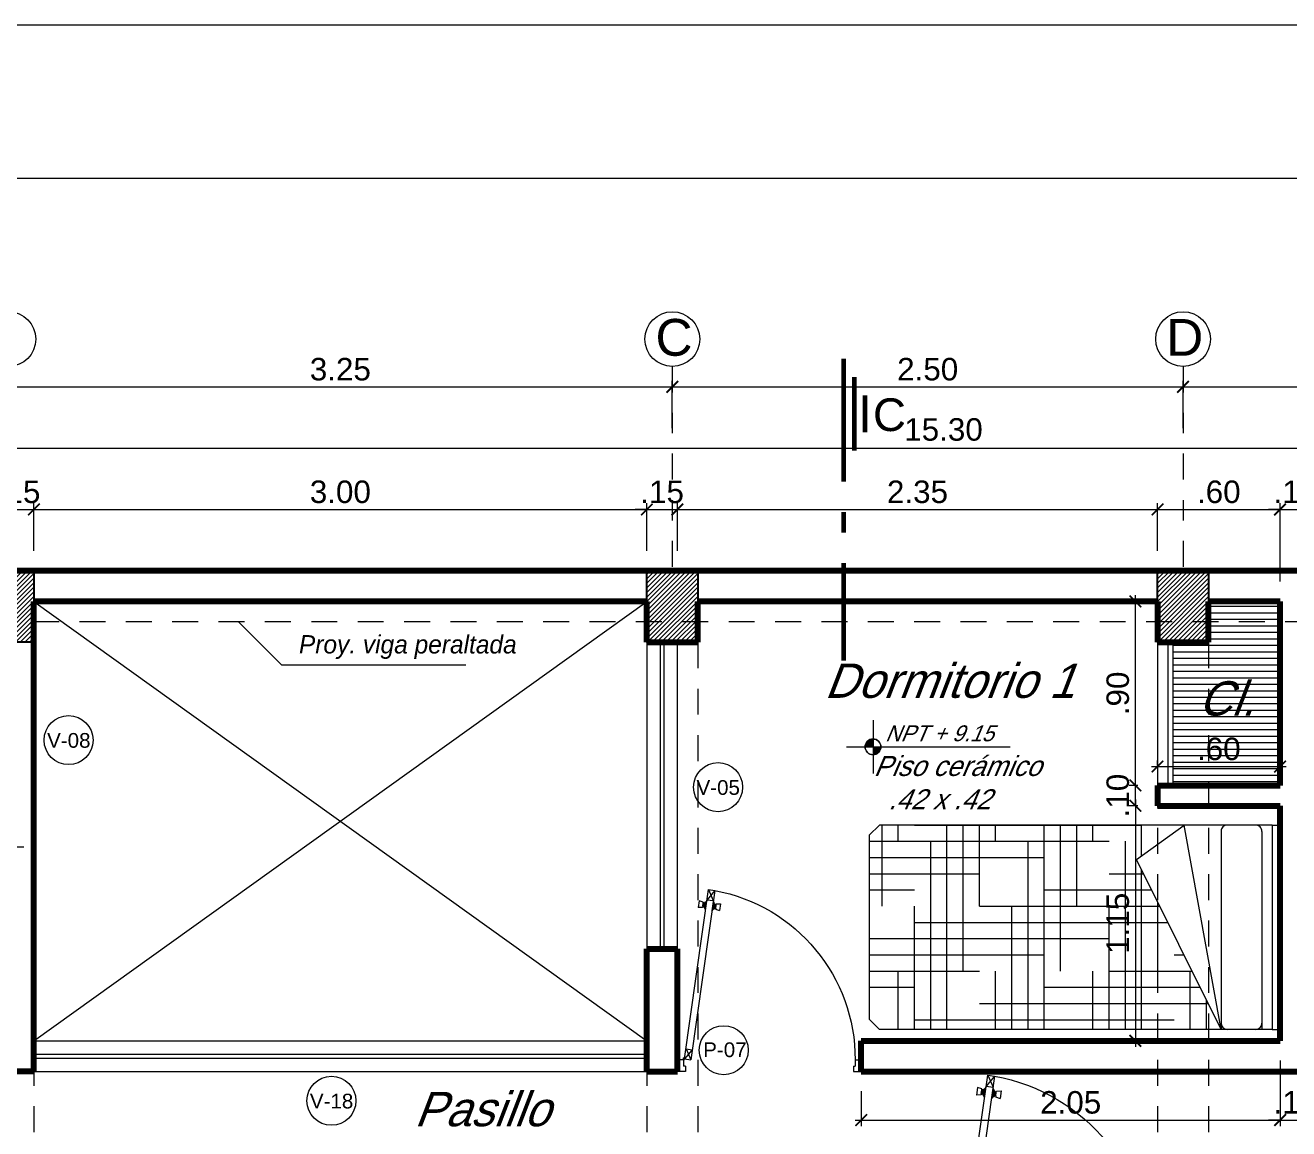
# Model space of a CAD drawing. Header units: millimetres. Extents: x 3779 to 7711, y 1445 to 3132.
# Drawn here: x 3925.79 to 3931.98, y 1485.23 to 1490.63 of the extents above; entities that cross this region are included whole.
import ezdxf

# ---------------------------------------------------------------- set-up
doc = ezdxf.new("R2010")
doc.units = ezdxf.units.MM
doc.header["$PDMODE"] = 3
for name, pattern in [('ACAD_ISO10W100', [18.5, 12, -3, 0.5, -3]), ('DASHDOTX2', [50.8, 25.4, -12.7, 0, -12.7]), ('HIDDEN', [9.525, 6.35, -3.175])]:
    doc.linetypes.add(name, pattern=pattern)
for name, color, linetype, lineweight in [('cotas', 7, 'Continuous', 5), ('EJES', 20, 'DASHDOTX2', 9), ('LINEA-DE-CORTE', 6, 'ACAD_ISO10W100', 60), ('MOBILIARIOS', 151, 'Continuous', 5), ('PERSONA', 7, 'Continuous', 9), ('pluma 0.0', 33, 'Continuous', 0), ('pluma 1', 1, 'Continuous', 9), ('pluma 1.5', 14, 'Continuous', 15), ('pluma 2', 2, 'Continuous', 20), ('pluma 2.5', 30, 'Continuous', 25), ('pluma 8', 98, 'Continuous', 80), ('proyecciones', 32, 'HIDDEN', 9), ('PUERTAS', 33, 'Continuous', 9), ('TEXTO', 7, 'Continuous', 9), ('TEXTURAS', 35, 'Continuous', 5)]:
    doc.layers.add(name, color=color, linetype=linetype, lineweight=lineweight)
doc.styles.add('nombreambiente', font='stylu.ttf', dxfattribs={"oblique": 20})
doc.styles.get("Standard").update_dxf_attribs({"font": 'arial.ttf'})
doc.styles.add('TIMES', font='arial.ttf', dxfattribs={"height": 0.11})
doc.dimstyles.new('julio', dxfattribs={"dimtxt": 0.11, "dimasz": 0.057, "dimexe": 0.03, "dimexo": 0.097, "dimgap": 0.0295, "dimtad": 1, "dimzin": 4, "dimdsep": 46, "dimtxsty": 'TIMES', "dimblk": 'ARCHTICK', "dimcen": 0, "dimdle": 0.03, "dimclrd": 256, "dimclre": 256, "dimclrt": 256, "dimadec": 0, "dimazin": 0, "dimtfac": 1, "dimtix": 1, "dimtmove": 2, "dimatfit": 2, "dimldrblk": 'ARCHTICK', "dimfxl": 1, "dimtolj": 1, "dimtzin": 0, "dimlwd": 5, "dimlwe": 5, "dimarcsym": 0})

# ---------------------------------------------------------------- blocks, each defined once
blk = doc.blocks.new('cama1')
at = {"layer": 'pluma 0.0'}
h = blk.add_hatch(dxfattribs=at)
h.set_pattern_fill('HOUND', color=256, scale=0.05)
h.set_pattern_definition([(0, (-1401.63408, -856.832175), (0.3175, 0.079375), [1.27, -0.635]), (90, (-1401.63408, -856.832175), (-0.079375, -0.3175), [1.27, -0.635])])
h.paths.add_polyline_path([(3891.7754, 1556.0798), (3891.7254, 1556.1298), (3891.7254, 1557.0298), (3891.7754, 1557.0798), (3893.0579, 1557.0798), (3893.104, 1556.9615), (3893.0337, 1556.9106), (3893.4481, 1556.0798)])
at = {"layer": 'MOBILIARIOS'}
for p, q in [((3891.7754, 1557.0798), (3891.7254, 1557.0298)), ((3891.7254, 1557.0298), (3891.7254, 1556.1298)), ((3893.2671, 1557.0798), (3891.7754, 1557.0798)), ((3893.0337, 1556.9106), (3893.2671, 1557.0798)), ((3893.4481, 1556.0798), (3893.2671, 1557.0798)), ((3893.6981, 1557.0798), (3893.2671, 1557.0798)), ((3893.4481, 1557.0498), (3893.4481, 1556.0798)), ((3893.6161, 1557.0798), (3893.4781, 1557.0798)), ((3893.6481, 1557.0478), (3893.6481, 1556.0798)), ((3893.6981, 1557.0798), (3893.6981, 1556.0798)), ((3893.6981, 1557.0798), (3893.7254, 1557.0798)), ((3893.7254, 1557.0798), (3893.7254, 1556.0798)), ((3893.4481, 1556.0798), (3893.0337, 1556.9106)), ((3891.7254, 1556.1298), (3891.7754, 1556.0798)), ((3893.4481, 1556.0798), (3891.7754, 1556.0798)), ((3893.6981, 1556.0798), (3893.4481, 1556.0798)), ((3893.6181, 1556.0798), (3893.4781, 1556.0798)), ((3893.6981, 1556.0798), (3893.7254, 1556.0798))]:
    blk.add_line(p, q, dxfattribs=at)
for centre, radius, start, end in [((3893.4781, 1557.0498), 0.03, 89.99998, 180.00004), ((3893.6161, 1557.0478), 0.032, 359.99992, 89.99995), ((3893.4781, 1556.1098), 0.03, 180, 270), ((3893.6181, 1556.1098), 0.03, 270.11268, 359.62857)]:
    blk.add_arc(centre, radius, start, end, dxfattribs=at)
blk = doc.blocks.new('eqwqewr')
at = {"layer": 'PUERTAS'}
for p, q in [((0.1178, 0.7625, 4483.175), (0.0879, 0.7582, 4483.175)), ((0.0879, 0.7582, 4483.175), (0.2051, -0.0706, 4483.175)), ((0.235, -0.0663, 4483.175), (0.1178, 0.7625, 4483.175)), ((0.0589, 0.6934, 4483.175), (0.0637, 0.6595, 4483.175)), ((0.0799, 0.6922, 4483.175), (0.0589, 0.6934, 4483.175)), ((0.0806, 0.6868, 4483.175), (0.0799, 0.6922, 4483.175)), ((0.084, 0.6873, 4483.175), (0.0806, 0.6868, 4483.175)), ((0.0828, 0.6718, 4483.175), (0.0806, 0.6868, 4483.175)), ((0.0862, 0.6723, 4483.175), (0.0828, 0.6718, 4483.175)), ((0.0828, 0.6718, 4483.175), (0.0835, 0.6664, 4483.175)), ((0.0871, 0.6898, 4483.175), (0.0837, 0.6893, 4483.175)), ((0.084, 0.6873, 4483.175), (0.0837, 0.6893, 4483.175)), ((0.0862, 0.6723, 4483.175), (0.084, 0.6873, 4483.175)), ((0.0862, 0.6723, 4483.175), (0.0864, 0.6703, 4483.175)), ((0.0898, 0.6708, 4483.175), (0.0864, 0.6703, 4483.175)), ((0.0902, 0.693, 4483.175), (0.0868, 0.6925, 4483.175)), ((0.0871, 0.6898, 4483.175), (0.0868, 0.6925, 4483.175)), ((0.0898, 0.6708, 4483.175), (0.0871, 0.6898, 4483.175)), ((0.0898, 0.6708, 4483.175), (0.0902, 0.6681, 4483.175)), ((0.0942, 0.704, 4483.175), (0.0902, 0.693, 4483.175)), ((0.0936, 0.6685, 4483.175), (0.0902, 0.693, 4483.175)), ((0.0936, 0.6685, 4483.175), (0.0902, 0.6681, 4483.175)), ((0.1005, 0.6591, 4483.175), (0.0936, 0.6685, 4483.175)), ((0.0955, 0.7042, 4483.175), (0.0942, 0.704, 4483.175)), ((0.1005, 0.6591, 4483.175), (0.0942, 0.704, 4483.175)), ((0.1248, 0.713, 4483.175), (0.0949, 0.7087, 4483.175)), ((0.0987, 0.6817, 4483.175), (0.0987, 0.6817, 4483.175)), ((0.0987, 0.6817, 4483.175), (0.0987, 0.6817, 4483.175)), ((0.1254, 0.7084, 4483.175), (0.1268, 0.7086, 4483.175)), ((0.1331, 0.6637, 4483.175), (0.1268, 0.7086, 4483.175)), ((0.1268, 0.7086, 4483.175), (0.1336, 0.6992, 4483.175)), ((0.1331, 0.6637, 4483.175), (0.1371, 0.6747, 4483.175)), ((0.1336, 0.6992, 4483.175), (0.137, 0.6996, 4483.175)), ((0.1371, 0.6747, 4483.175), (0.1336, 0.6992, 4483.175)), ((0.1374, 0.6969, 4483.175), (0.137, 0.6996, 4483.175)), ((0.1371, 0.6747, 4483.175), (0.1405, 0.6752, 4483.175)), ((0.1374, 0.6969, 4483.175), (0.1408, 0.6974, 4483.175)), ((0.1401, 0.6779, 4483.175), (0.1374, 0.6969, 4483.175)), ((0.1401, 0.6779, 4483.175), (0.1435, 0.6784, 4483.175)), ((0.1401, 0.6779, 4483.175), (0.1405, 0.6752, 4483.175)), ((0.1411, 0.6954, 4483.175), (0.1408, 0.6974, 4483.175)), ((0.1411, 0.6954, 4483.175), (0.1445, 0.6958, 4483.175)), ((0.1432, 0.6804, 4483.175), (0.1411, 0.6954, 4483.175)), ((0.1432, 0.6804, 4483.175), (0.1466, 0.6809, 4483.175)), ((0.1432, 0.6804, 4483.175), (0.1435, 0.6784, 4483.175)), ((0.1437, 0.7013, 4483.175), (0.1635, 0.7082, 4483.175)), ((0.1445, 0.6958, 4483.175), (0.1437, 0.7013, 4483.175)), ((0.1466, 0.6809, 4483.175), (0.1445, 0.6958, 4483.175)), ((0.1466, 0.6809, 4483.175), (0.1474, 0.6755, 4483.175)), ((0.1474, 0.6755, 4483.175), (0.1684, 0.6743, 4483.175)), ((0.1635, 0.7082, 4483.175), (0.1684, 0.6743, 4483.175)), ((0.0835, 0.6664, 4483.175), (0.0637, 0.6595, 4483.175)), ((0.1019, 0.6593, 4483.175), (0.1005, 0.6591, 4483.175)), ((0.1318, 0.6635, 4483.175), (0.1331, 0.6637, 4483.175)), ((0.228, -0.0168, 4483.175), (0.1981, -0.021, 4483.175)), ((-0.5995, -0.0707, 4483.175), (-0.6297, -0.0707, 4483.175)), ((-0.6297, -0.0707, 4483.175), (-0.6297, -0.1273, 4483.175)), ((-0.5995, -0.0707, 4483.175), (-0.5995, -0.1019, 4483.175)), ((-0.5909, -0.1019, 4483.175), (-0.5995, -0.1019, 4483.175)), ((-0.5909, -0.1019, 4483.175), (-0.5909, -0.1273, 4483.175)), ((0.235, -0.0663, 4483.175), (0.2051, -0.0706, 4483.175)), ((0.2315, -0.1019, 4483.175), (0.2401, -0.1019, 4483.175)), ((0.2315, -0.1019, 4483.175), (0.2315, -0.1273, 4483.175)), ((0.2401, -0.0707, 4483.175), (0.2401, -0.1019, 4483.175)), ((0.2401, -0.0707, 4483.175), (0.2703, -0.0707, 4483.175)), ((0.2401, -0.0707, 4483.175), (0.2401, -0.1019, 4483.175)), ((0.2703, -0.0707, 4483.175), (0.2703, -0.1273, 4483.175)), ((-0.5909, -0.1273, 4483.175), (-0.6297, -0.1273, 4483.175)), ((0.2315, -0.1273, 4483.175), (0.2703, -0.1273, 4483.175))]:
    blk.add_line(p, q, dxfattribs=at)
for radius in [0.00461, 0.000461]:
    blk.add_circle((0.2397, -0.0661, 4483.175), radius, dxfattribs=at)
at = {"layer": 'TEXTURAS', "linetype": 'Continuous', "extrusion": (-4.60854e-07, -6.59516e-08, 1)}
for p, q in [((0.0879, 0.7582, 4483.175), (0.1248, 0.713, 4483.175)), ((0.1178, 0.7625, 4483.175), (0.0949, 0.7087, 4483.175)), ((0.1981, -0.021, 4483.175), (0.235, -0.0663, 4483.175)), ((0.228, -0.0168, 4483.175), (0.2051, -0.0706, 4483.175))]:
    blk.add_line(p, q, dxfattribs=at)
at = {"layer": 'TEXTURAS'}
blk.add_arc((0.2406, -0.0678, 4483.175), 0.8401, 100.4752, 180.1986, dxfattribs=at)
blk = doc.blocks.new('iiuyu')
at = {"layer": 'pluma 1', "ltscale": 0.3}
h = blk.add_hatch(color=256, dxfattribs=at)
h.paths.add_polyline_path([(1118.6362, 393.0279, 0.414214), (1118.5977, 392.9893), (1118.6362, 392.9893)])
h.paths.add_polyline_path([(1118.6747, 392.9893), (1118.6362, 392.9893), (1118.6362, 392.9508, 0.414214)])
for p, q in [((1118.6362, 393.1195), (1118.6362, 392.8592)), ((1118.506, 392.9893), (1119.307, 392.9893))]:
    blk.add_line(p, q, dxfattribs=at)
blk.add_circle((1118.6362, 392.9893), 0.0385, dxfattribs=at)
for start, end in [(0, 180), (180, 0)]:
    blk.add_arc((1118.6362, 392.9893), 0.0385, start, end, dxfattribs=at)
blk = doc.blocks.new('_ArchTick')
at = {"color": 0, "linetype": 'ByBlock', "lineweight": 40, "const_width": 0.15}
blk.add_lwpolyline([(-0.5, -0.5), (0.5, 0.5)], dxfattribs=at)
blk = doc.blocks.new('*D559')
at = {"layer": 'cotas', "lineweight": 5, "transparency": 16777216}
for p, q in [((3922.533, 1488.0562), (3922.533, 1488.5892)), ((3937.833, 1488.0562), (3937.833, 1488.5892)), ((3922.503, 1488.5592), (3937.863, 1488.5592))]:
    blk.add_line(p, q, dxfattribs=at)
at = {"layer": 'Defpoints', "color": 0, "transparency": 16777216}
for p in [(3937.833, 1488.5592), (3922.533, 1487.9592), (3937.833, 1487.9592)]:
    blk.add_point(p, dxfattribs=at)
at = {"layer": 'cotas', "lineweight": 5, "transparency": 16777216, "xscale": 0.057, "yscale": 0.057, "zscale": 0.057, "rotation": 180}
blk.add_blockref('_ArchTick', (3922.533, 1488.5592), dxfattribs=at)
at = {"layer": 'cotas', "lineweight": 5, "transparency": 16777216, "xscale": 0.057, "yscale": 0.057, "zscale": 0.057}
blk.add_blockref('_ArchTick', (3937.833, 1488.5592), dxfattribs=at)
at = {"layer": 'cotas', "transparency": 16777216, "insert": (3930.2854, 1488.65), "char_height": 0.11, "attachment_point": 5, "style": 'TIMES'}
blk.add_mtext('\\A1;15.30', dxfattribs=at)
blk = doc.blocks.new('*D498')
at = {"layer": 'cotas', "lineweight": 5, "transparency": 16777216}
for p, q in [((3925.708, 1488.6562), (3925.708, 1488.8892)), ((3928.958, 1488.6562), (3928.958, 1488.8892)), ((3925.678, 1488.8592), (3928.988, 1488.8592))]:
    blk.add_line(p, q, dxfattribs=at)
at = {"layer": 'Defpoints', "color": 0, "transparency": 16777216}
for p in [(3928.958, 1488.8592), (3925.708, 1488.5592), (3928.958, 1488.5592)]:
    blk.add_point(p, dxfattribs=at)
at = {"layer": 'cotas', "lineweight": 5, "transparency": 16777216, "xscale": 0.057, "yscale": 0.057, "zscale": 0.057, "rotation": 180}
blk.add_blockref('_ArchTick', (3925.708, 1488.8592), dxfattribs=at)
at = {"layer": 'cotas', "lineweight": 5, "transparency": 16777216, "xscale": 0.057, "yscale": 0.057, "zscale": 0.057}
blk.add_blockref('_ArchTick', (3928.958, 1488.8592), dxfattribs=at)
at = {"layer": 'cotas', "transparency": 16777216, "insert": (3927.333, 1488.9449), "char_height": 0.11, "attachment_point": 5, "style": 'TIMES'}
blk.add_mtext('\\A1;3.25', dxfattribs=at)
blk = doc.blocks.new('*D499')
at = {"layer": 'cotas', "lineweight": 5, "transparency": 16777216}
for p, q in [((3928.958, 1488.6562), (3928.958, 1488.8892)), ((3931.458, 1488.6562), (3931.458, 1488.8892)), ((3928.928, 1488.8592), (3931.488, 1488.8592))]:
    blk.add_line(p, q, dxfattribs=at)
at = {"layer": 'Defpoints', "color": 0, "transparency": 16777216}
for p in [(3931.458, 1488.8592), (3928.958, 1488.5592), (3931.458, 1488.5592)]:
    blk.add_point(p, dxfattribs=at)
at = {"layer": 'cotas', "lineweight": 5, "transparency": 16777216, "xscale": 0.057, "yscale": 0.057, "zscale": 0.057, "rotation": 180}
blk.add_blockref('_ArchTick', (3928.958, 1488.8592), dxfattribs=at)
at = {"layer": 'cotas', "lineweight": 5, "transparency": 16777216, "xscale": 0.057, "yscale": 0.057, "zscale": 0.057}
blk.add_blockref('_ArchTick', (3931.458, 1488.8592), dxfattribs=at)
at = {"layer": 'cotas', "transparency": 16777216, "insert": (3930.208, 1488.9449), "char_height": 0.11, "attachment_point": 5, "style": 'TIMES'}
blk.add_mtext('\\A1;2.50', dxfattribs=at)
blk = doc.blocks.new('*D500')
at = {"layer": 'cotas', "lineweight": 5, "transparency": 16777216}
for p, q in [((3931.458, 1488.6562), (3931.458, 1488.8892)), ((3933.458, 1488.6562), (3933.458, 1488.8892)), ((3931.428, 1488.8592), (3933.488, 1488.8592))]:
    blk.add_line(p, q, dxfattribs=at)
at = {"layer": 'Defpoints', "color": 0, "transparency": 16777216}
for p in [(3933.458, 1488.8592), (3931.458, 1488.5592), (3933.458, 1488.5592)]:
    blk.add_point(p, dxfattribs=at)
at = {"layer": 'cotas', "lineweight": 5, "transparency": 16777216, "xscale": 0.057, "yscale": 0.057, "zscale": 0.057, "rotation": 180}
blk.add_blockref('_ArchTick', (3931.458, 1488.8592), dxfattribs=at)
at = {"layer": 'cotas', "lineweight": 5, "transparency": 16777216, "xscale": 0.057, "yscale": 0.057, "zscale": 0.057}
blk.add_blockref('_ArchTick', (3933.458, 1488.8592), dxfattribs=at)
at = {"layer": 'cotas', "transparency": 16777216, "insert": (3932.3382, 1488.95), "char_height": 0.11, "attachment_point": 5, "style": 'TIMES'}
blk.add_mtext('\\A1;2.00', dxfattribs=at)
blk = doc.blocks.new('*D506')
at = {"layer": 'cotas', "lineweight": 5, "transparency": 16777216}
for p, q in [((3928.833, 1488.2592), (3928.776, 1488.2592)), ((3928.833, 1488.0562), (3928.833, 1488.2892)), ((3928.833, 1488.2592), (3928.983, 1488.2592)), ((3928.983, 1488.0562), (3928.983, 1488.2892)), ((3928.983, 1488.2592), (3929.04, 1488.2592))]:
    blk.add_line(p, q, dxfattribs=at)
at = {"layer": 'Defpoints', "color": 0, "transparency": 16777216}
for p in [(3928.983, 1488.2592), (3928.833, 1487.9592), (3928.983, 1487.9592)]:
    blk.add_point(p, dxfattribs=at)
at = {"layer": 'cotas', "lineweight": 5, "transparency": 16777216, "xscale": 0.057, "yscale": 0.057, "zscale": 0.057}
blk.add_blockref('_ArchTick', (3928.833, 1488.2592), dxfattribs=at)
at = {"layer": 'cotas', "lineweight": 5, "transparency": 16777216, "xscale": 0.057, "yscale": 0.057, "zscale": 0.057, "rotation": 180}
blk.add_blockref('_ArchTick', (3928.983, 1488.2592), dxfattribs=at)
at = {"layer": 'cotas', "transparency": 16777216, "insert": (3928.908, 1488.3449), "char_height": 0.11, "attachment_point": 5, "style": 'TIMES'}
blk.add_mtext('\\A1;.15', dxfattribs=at)
blk = doc.blocks.new('*D507')
at = {"layer": 'cotas', "lineweight": 5, "transparency": 16777216}
for p, q in [((3928.953, 1488.2592), (3931.363, 1488.2592)), ((3928.983, 1488.0562), (3928.983, 1488.2892)), ((3931.333, 1488.0562), (3931.333, 1488.2892))]:
    blk.add_line(p, q, dxfattribs=at)
at = {"layer": 'Defpoints', "color": 0, "transparency": 16777216}
for p in [(3931.333, 1488.2592), (3928.983, 1487.9592), (3931.333, 1487.9592)]:
    blk.add_point(p, dxfattribs=at)
at = {"layer": 'cotas', "lineweight": 5, "transparency": 16777216, "xscale": 0.057, "yscale": 0.057, "zscale": 0.057, "rotation": 180}
blk.add_blockref('_ArchTick', (3928.983, 1488.2592), dxfattribs=at)
at = {"layer": 'cotas', "lineweight": 5, "transparency": 16777216, "xscale": 0.057, "yscale": 0.057, "zscale": 0.057}
blk.add_blockref('_ArchTick', (3931.333, 1488.2592), dxfattribs=at)
at = {"layer": 'cotas', "transparency": 16777216, "insert": (3930.158, 1488.3449), "char_height": 0.11, "attachment_point": 5, "style": 'TIMES'}
blk.add_mtext('\\A1;2.35', dxfattribs=at)
blk = doc.blocks.new('*D534')
at = {"layer": 'cotas', "lineweight": 5, "transparency": 16777216}
for p, q in [((3925.803, 1488.2592), (3928.863, 1488.2592)), ((3925.833, 1488.0562), (3925.833, 1488.2892)), ((3928.833, 1488.0562), (3928.833, 1488.2892))]:
    blk.add_line(p, q, dxfattribs=at)
at = {"layer": 'Defpoints', "color": 0, "transparency": 16777216}
for p in [(3928.833, 1488.2592), (3925.833, 1487.9592), (3928.833, 1487.9592)]:
    blk.add_point(p, dxfattribs=at)
at = {"layer": 'cotas', "lineweight": 5, "transparency": 16777216, "xscale": 0.057, "yscale": 0.057, "zscale": 0.057, "rotation": 180}
blk.add_blockref('_ArchTick', (3925.833, 1488.2592), dxfattribs=at)
at = {"layer": 'cotas', "lineweight": 5, "transparency": 16777216, "xscale": 0.057, "yscale": 0.057, "zscale": 0.057}
blk.add_blockref('_ArchTick', (3928.833, 1488.2592), dxfattribs=at)
at = {"layer": 'cotas', "transparency": 16777216, "insert": (3927.333, 1488.3449), "char_height": 0.11, "attachment_point": 5, "style": 'TIMES'}
blk.add_mtext('\\A1;3.00', dxfattribs=at)
blk = doc.blocks.new('*D551')
at = {"layer": 'cotas', "lineweight": 5, "transparency": 16777216}
for p, q in [((3931.303, 1488.2592), (3931.963, 1488.2592)), ((3931.333, 1488.0562), (3931.333, 1488.2892)), ((3931.933, 1487.9062), (3931.933, 1488.2892))]:
    blk.add_line(p, q, dxfattribs=at)
at = {"layer": 'Defpoints', "color": 0, "transparency": 16777216}
for p in [(3931.933, 1488.2592), (3931.333, 1487.9592), (3931.933, 1487.8092)]:
    blk.add_point(p, dxfattribs=at)
at = {"layer": 'cotas', "lineweight": 5, "transparency": 16777216, "xscale": 0.057, "yscale": 0.057, "zscale": 0.057, "rotation": 180}
blk.add_blockref('_ArchTick', (3931.333, 1488.2592), dxfattribs=at)
at = {"layer": 'cotas', "lineweight": 5, "transparency": 16777216, "xscale": 0.057, "yscale": 0.057, "zscale": 0.057}
blk.add_blockref('_ArchTick', (3931.933, 1488.2592), dxfattribs=at)
at = {"layer": 'cotas', "transparency": 16777216, "insert": (3931.633, 1488.3449), "char_height": 0.11, "attachment_point": 5, "style": 'TIMES'}
blk.add_mtext('\\A1;.60', dxfattribs=at)
blk = doc.blocks.new('*D552')
at = {"layer": 'cotas', "lineweight": 5, "transparency": 16777216}
for p, q in [((3931.933, 1488.2592), (3931.876, 1488.2592)), ((3931.933, 1487.9062), (3931.933, 1488.2892)), ((3931.933, 1488.2592), (3932.083, 1488.2592)), ((3932.083, 1487.9062), (3932.083, 1488.2892)), ((3932.083, 1488.2592), (3932.14, 1488.2592))]:
    blk.add_line(p, q, dxfattribs=at)
at = {"layer": 'Defpoints', "color": 0, "transparency": 16777216}
for p in [(3932.083, 1488.2592), (3931.933, 1487.8092), (3932.083, 1487.8092)]:
    blk.add_point(p, dxfattribs=at)
at = {"layer": 'cotas', "lineweight": 5, "transparency": 16777216, "xscale": 0.057, "yscale": 0.057, "zscale": 0.057}
blk.add_blockref('_ArchTick', (3931.933, 1488.2592), dxfattribs=at)
at = {"layer": 'cotas', "lineweight": 5, "transparency": 16777216, "xscale": 0.057, "yscale": 0.057, "zscale": 0.057, "rotation": 180}
blk.add_blockref('_ArchTick', (3932.083, 1488.2592), dxfattribs=at)
at = {"layer": 'cotas', "transparency": 16777216, "insert": (3932.008, 1488.3449), "char_height": 0.11, "attachment_point": 5, "style": 'TIMES'}
blk.add_mtext('\\A1;.15', dxfattribs=at)
blk = doc.blocks.new('*D554')
at = {"layer": 'cotas', "lineweight": 5, "transparency": 16777216}
for p, q in [((3925.683, 1488.2592), (3925.626, 1488.2592)), ((3925.683, 1488.0562), (3925.683, 1488.2892)), ((3925.683, 1488.2592), (3925.833, 1488.2592)), ((3925.833, 1488.0562), (3925.833, 1488.2892)), ((3925.833, 1488.2592), (3925.89, 1488.2592))]:
    blk.add_line(p, q, dxfattribs=at)
at = {"layer": 'Defpoints', "color": 0, "transparency": 16777216}
for p in [(3925.833, 1488.2592), (3925.683, 1487.9592), (3925.833, 1487.9592)]:
    blk.add_point(p, dxfattribs=at)
at = {"layer": 'cotas', "lineweight": 5, "transparency": 16777216, "xscale": 0.057, "yscale": 0.057, "zscale": 0.057}
blk.add_blockref('_ArchTick', (3925.683, 1488.2592), dxfattribs=at)
at = {"layer": 'cotas', "lineweight": 5, "transparency": 16777216, "xscale": 0.057, "yscale": 0.057, "zscale": 0.057, "rotation": 180}
blk.add_blockref('_ArchTick', (3925.833, 1488.2592), dxfattribs=at)
at = {"layer": 'cotas', "transparency": 16777216, "insert": (3925.758, 1488.3449), "char_height": 0.11, "attachment_point": 5, "style": 'TIMES'}
blk.add_mtext('\\A1;.15', dxfattribs=at)
blk = doc.blocks.new('*D478')
at = {"layer": 'cotas', "lineweight": 5, "transparency": 16777216}
for p, q in [((3931.933, 1485.5622), (3931.933, 1485.2417)), ((3929.883, 1485.4122), (3929.883, 1485.2417)), ((3929.853, 1485.2717), (3931.963, 1485.2717))]:
    blk.add_line(p, q, dxfattribs=at)
at = {"layer": 'Defpoints', "color": 0, "transparency": 16777216}
for p in [(3931.933, 1485.6592), (3929.883, 1485.5092), (3931.933, 1485.2717)]:
    blk.add_point(p, dxfattribs=at)
at = {"layer": 'cotas', "lineweight": 5, "transparency": 16777216, "xscale": 0.057, "yscale": 0.057, "zscale": 0.057, "rotation": 180}
blk.add_blockref('_ArchTick', (3929.883, 1485.2717), dxfattribs=at)
at = {"layer": 'cotas', "lineweight": 5, "transparency": 16777216, "xscale": 0.057, "yscale": 0.057, "zscale": 0.057}
blk.add_blockref('_ArchTick', (3931.933, 1485.2717), dxfattribs=at)
at = {"layer": 'cotas', "transparency": 16777216, "insert": (3930.908, 1485.3574), "char_height": 0.11, "attachment_point": 5, "style": 'TIMES'}
blk.add_mtext('\\A1;2.05', dxfattribs=at)
blk = doc.blocks.new('*D479')
at = {"layer": 'cotas', "lineweight": 5, "transparency": 16777216}
for p, q in [((3931.933, 1485.5622), (3931.933, 1485.2417)), ((3932.083, 1485.5622), (3932.083, 1485.2417)), ((3931.933, 1485.2717), (3931.876, 1485.2717)), ((3931.933, 1485.2717), (3932.083, 1485.2717)), ((3932.083, 1485.2717), (3932.14, 1485.2717))]:
    blk.add_line(p, q, dxfattribs=at)
at = {"layer": 'Defpoints', "color": 0, "transparency": 16777216}
for p in [(3931.933, 1485.6592), (3932.083, 1485.6592), (3932.083, 1485.2717)]:
    blk.add_point(p, dxfattribs=at)
at = {"layer": 'cotas', "lineweight": 5, "transparency": 16777216, "xscale": 0.057, "yscale": 0.057, "zscale": 0.057}
blk.add_blockref('_ArchTick', (3931.933, 1485.2717), dxfattribs=at)
at = {"layer": 'cotas', "lineweight": 5, "transparency": 16777216, "xscale": 0.057, "yscale": 0.057, "zscale": 0.057, "rotation": 180}
blk.add_blockref('_ArchTick', (3932.083, 1485.2717), dxfattribs=at)
at = {"layer": 'cotas', "transparency": 16777216, "insert": (3932.008, 1485.3574), "char_height": 0.11, "attachment_point": 5, "style": 'TIMES'}
blk.add_mtext('\\A1;.15', dxfattribs=at)
blk = doc.blocks.new('*D488')
at = {"layer": 'cotas', "lineweight": 5, "transparency": 16777216}
for p, q in [((3931.333, 1487.0062), (3931.333, 1487.0314)), ((3931.933, 1487.0062), (3931.933, 1487.0314)), ((3931.303, 1487.0014), (3931.963, 1487.0014))]:
    blk.add_line(p, q, dxfattribs=at)
at = {"layer": 'Defpoints', "color": 0, "transparency": 16777216}
for p in [(3931.933, 1487.0014), (3931.333, 1486.9092), (3931.933, 1486.9092)]:
    blk.add_point(p, dxfattribs=at)
at = {"layer": 'cotas', "lineweight": 5, "transparency": 16777216, "xscale": 0.057, "yscale": 0.057, "zscale": 0.057, "rotation": 180}
blk.add_blockref('_ArchTick', (3931.333, 1487.0014), dxfattribs=at)
at = {"layer": 'cotas', "lineweight": 5, "transparency": 16777216, "xscale": 0.057, "yscale": 0.057, "zscale": 0.057}
blk.add_blockref('_ArchTick', (3931.933, 1487.0014), dxfattribs=at)
at = {"layer": 'cotas', "transparency": 16777216, "insert": (3931.633, 1487.087), "char_height": 0.11, "attachment_point": 5, "style": 'TIMES'}
blk.add_mtext('\\A1;.60', dxfattribs=at)
blk = doc.blocks.new('*D489')
at = {"layer": 'cotas', "lineweight": 5, "transparency": 16777216}
for p, q in [((3931.2246, 1486.9092), (3931.2246, 1486.9662)), ((3931.236, 1486.9092), (3931.1946, 1486.9092)), ((3931.2246, 1486.8092), (3931.2246, 1486.9092)), ((3931.236, 1486.8092), (3931.1946, 1486.8092)), ((3931.2246, 1486.8092), (3931.2246, 1486.7522))]:
    blk.add_line(p, q, dxfattribs=at)
at = {"layer": 'Defpoints', "color": 0, "transparency": 16777216}
for p in [(3931.2246, 1486.9092), (3931.333, 1486.9092), (3931.333, 1486.8092)]:
    blk.add_point(p, dxfattribs=at)
at = {"layer": 'cotas', "lineweight": 5, "transparency": 16777216, "xscale": 0.057, "yscale": 0.057, "zscale": 0.057}
for p, rotation in [((3931.2246, 1486.9092), 270), ((3931.2246, 1486.8092), 90)]:
    blk.add_blockref('_ArchTick', p, dxfattribs=dict(at, rotation=rotation))
at = {"layer": 'cotas', "transparency": 16777216, "insert": (3931.1389, 1486.8592), "char_height": 0.11, "attachment_point": 5, "rotation": 90, "style": 'TIMES'}
blk.add_mtext('\\A1;.10', dxfattribs=at)
blk = doc.blocks.new('*D490')
at = {"layer": 'cotas', "lineweight": 5, "transparency": 16777216}
for p, q in [((3931.2246, 1486.8792), (3931.2246, 1487.8392)), ((3931.236, 1487.8092), (3931.1946, 1487.8092)), ((3931.236, 1486.9092), (3931.1946, 1486.9092))]:
    blk.add_line(p, q, dxfattribs=at)
at = {"layer": 'Defpoints', "color": 0, "transparency": 16777216}
for p in [(3931.2246, 1487.8092), (3931.333, 1487.8092), (3931.333, 1486.9092)]:
    blk.add_point(p, dxfattribs=at)
at = {"layer": 'cotas', "lineweight": 5, "transparency": 16777216, "xscale": 0.057, "yscale": 0.057, "zscale": 0.057}
for p, rotation in [((3931.2246, 1487.8092), 90), ((3931.2246, 1486.9092), 270)]:
    blk.add_blockref('_ArchTick', p, dxfattribs=dict(at, rotation=rotation))
at = {"layer": 'cotas', "transparency": 16777216, "insert": (3931.1389, 1487.3592), "char_height": 0.11, "attachment_point": 5, "rotation": 90, "style": 'TIMES'}
blk.add_mtext('\\A1;.90', dxfattribs=at)
blk = doc.blocks.new('*D491')
at = {"layer": 'cotas', "lineweight": 5, "transparency": 16777216}
for p, q in [((3931.2246, 1486.8392), (3931.2246, 1485.6292)), ((3931.236, 1486.8092), (3931.1946, 1486.8092)), ((3931.3699, 1485.6592), (3931.1946, 1485.6592))]:
    blk.add_line(p, q, dxfattribs=at)
at = {"layer": 'Defpoints', "color": 0, "transparency": 16777216}
for p in [(3931.333, 1486.8092), (3931.2246, 1485.6592), (3931.4669, 1485.6592)]:
    blk.add_point(p, dxfattribs=at)
at = {"layer": 'cotas', "lineweight": 5, "transparency": 16777216, "xscale": 0.057, "yscale": 0.057, "zscale": 0.057}
for p, rotation in [((3931.2246, 1486.8092), 90), ((3931.2246, 1485.6592), 270)]:
    blk.add_blockref('_ArchTick', p, dxfattribs=dict(at, rotation=rotation))
at = {"layer": 'cotas', "transparency": 16777216, "insert": (3931.1389, 1486.2342), "char_height": 0.11, "attachment_point": 5, "rotation": 90, "style": 'TIMES'}
blk.add_mtext('\\A1;1.15', dxfattribs=at)

msp = doc.modelspace()

# ---------------------------------------------------------------- hatches: boundary and pattern name
at = {"layer": 'TEXTURAS'}
h = msp.add_hatch(dxfattribs=at)
h.set_pattern_fill('LINE', color=256, scale=0.005, angle=45)
h.set_pattern_definition([(45, (71.719496, -57.590765), (-0.01122532015, 0.01122532015), [])])
h.paths.add_polyline_path([(3925.833, 1487.8092), (3925.833, 1487.9592), (3925.583, 1487.9592), (3925.583, 1487.6092), (3925.833, 1487.6092)])
h = msp.add_hatch(dxfattribs=at)
h.set_pattern_fill('LINE', color=256, scale=0.005, angle=45)
h.set_pattern_definition([(45, (74.969496, -57.590765), (-0.01122532015, 0.01122532015), [])])
h.paths.add_polyline_path([(3929.083, 1487.8092), (3929.083, 1487.9592), (3928.833, 1487.9592), (3928.833, 1487.6092), (3929.083, 1487.6092)])
h = msp.add_hatch(dxfattribs=at)
h.set_pattern_fill('LINE', color=256, scale=0.005, angle=45)
h.set_pattern_definition([(45, (77.469496, -57.590765), (-0.01122532015, 0.01122532015), [])])
h.paths.add_polyline_path([(3931.583, 1487.8092), (3931.583, 1487.9592), (3931.333, 1487.9592), (3931.333, 1487.6092), (3931.583, 1487.6092)])
h = msp.add_hatch(dxfattribs=at)
h.set_pattern_fill('LINE', color=256, scale=0.01)
h.set_pattern_definition([(0, (68.669496, -70.31427), (0, 0.03175), [])])
h.paths.add_polyline_path([(3931.408, 1486.9092), (3931.933, 1486.9092), (3931.933, 1487.8092), (3931.583, 1487.8092), (3931.583, 1487.6092), (3931.408, 1487.6092)])

# ---------------------------------------------------------------- linework, layer by layer
at = {"layer": 'cotas'}
for points in [[(3898.5938, 1460.9283), (3940.5938, 1460.9283), (3940.5938, 1490.6283), (3898.5938, 1490.6283)], [(3899.3438, 1461.6783), (3939.8438, 1461.6783), (3939.8438, 1489.8783), (3899.3438, 1489.8783)]]:
    msp.add_lwpolyline(points, close=True, dxfattribs=at)
at = {"layer": 'EJES', "ltscale": 0.005}
for p, q in [((3928.958, 1488.9592), (3928.958, 1487.9592)), ((3931.458, 1488.9592), (3931.458, 1487.9592))]:
    msp.add_line(p, q, dxfattribs=at)
at = {"layer": 'LINEA-DE-CORTE', "ltscale": 0.05}
for p, q in [((3929.7964, 1488.9957), (3929.7964, 1487.5196)), ((3929.8482, 1488.906), (3929.8482, 1488.5471)), ((3929.9, 1488.8162), (3929.9, 1488.6368))]:
    msp.add_line(p, q, dxfattribs=at)
at = {"layer": 'pluma 0.0'}
for p, q in [((3925.833, 1487.8092), (3928.833, 1485.6592)), ((3925.833, 1485.6592), (3928.833, 1487.8092))]:
    msp.add_line(p, q, dxfattribs=at)
at = {"layer": 'pluma 1'}
for p, q in [((3928.898, 1487.6092), (3928.898, 1486.1092)), ((3928.918, 1486.1092), (3928.918, 1487.6092)), ((3931.383, 1487.6092), (3931.383, 1486.9092)), ((3931.408, 1487.6092), (3931.408, 1486.9092)), ((3925.833, 1485.5942), (3928.833, 1485.5942)), ((3925.833, 1485.5742), (3928.833, 1485.5742))]:
    msp.add_line(p, q, dxfattribs=at)
for centre, radius in [((3925.708, 1489.0931), 0.1339), ((3928.958, 1489.0931), 0.1339), ((3931.458, 1489.0931), 0.1339), ((3926.0029, 1487.1308), 0.12), ((3929.1818, 1486.9003), 0.12), ((3929.2094, 1485.6133), 0.12), ((3927.2892, 1485.3659), 0.12)]:
    msp.add_circle(centre, radius, dxfattribs=at)
at = {"layer": 'pluma 1.5'}
msp.add_line((3931.333, 1487.6092), (3931.333, 1486.9092), dxfattribs=at)
at = {"layer": 'pluma 2'}
for p, q in [((3928.833, 1487.6092), (3928.833, 1486.1092)), ((3928.983, 1486.1092), (3928.983, 1487.6092)), ((3925.833, 1485.6592), (3928.833, 1485.6592)), ((3925.833, 1485.5092), (3928.833, 1485.5092))]:
    msp.add_line(p, q, dxfattribs=at)
at = {"layer": 'pluma 2.5'}
for points in [[(3925.833, 1487.6092), (3925.583, 1487.6092), (3925.583, 1487.9592), (3925.833, 1487.9592)], [(3929.083, 1487.6092), (3928.833, 1487.6092), (3928.833, 1487.9592), (3929.083, 1487.9592)], [(3931.583, 1487.6092), (3931.333, 1487.6092), (3931.333, 1487.9592), (3931.583, 1487.9592)]]:
    msp.add_lwpolyline(points, close=True, dxfattribs=at)
at = {"layer": 'pluma 8'}
for p, q in [((3937.833, 1487.9592), (3922.533, 1487.9592)), ((3936.933, 1487.9592), (3922.533, 1487.9592)), ((3928.833, 1487.8092), (3925.833, 1487.8092)), ((3925.833, 1487.6092), (3925.833, 1487.8092)), ((3928.833, 1487.6092), (3928.833, 1487.8092)), ((3931.333, 1487.8092), (3929.083, 1487.8092)), ((3929.083, 1487.6092), (3929.083, 1487.8092)), ((3931.333, 1487.8092), (3931.333, 1487.6092)), ((3931.933, 1487.8092), (3931.583, 1487.8092)), ((3931.583, 1487.6092), (3931.583, 1487.8092)), ((3931.933, 1486.9092), (3931.933, 1487.8092)), ((3925.833, 1485.5092), (3925.833, 1487.6092)), ((3928.833, 1487.6092), (3929.083, 1487.6092)), ((3931.333, 1487.6092), (3931.583, 1487.6092)), ((3931.333, 1486.9092), (3931.933, 1486.9092)), ((3931.333, 1486.9092), (3931.333, 1486.8092)), ((3931.333, 1486.8092), (3931.933, 1486.8092)), ((3931.933, 1485.6592), (3931.933, 1486.8092)), ((3928.833, 1485.5092), (3928.833, 1486.1092)), ((3928.833, 1486.1092), (3928.983, 1486.1092)), ((3928.983, 1485.5092), (3928.983, 1486.1092)), ((3929.883, 1485.5092), (3929.883, 1485.6592)), ((3929.883, 1485.6592), (3931.933, 1485.6592)), ((3925.833, 1485.5092), (3925.683, 1485.5092)), ((3928.833, 1485.5092), (3928.983, 1485.5092)), ((3929.883, 1485.5092), (3932.733, 1485.5092))]:
    msp.add_line(p, q, dxfattribs=at)
at = {"layer": 'proyecciones', "linetype": 'HIDDEN', "ltscale": 0.02}
for p, q in [((3937.533, 1487.7092), (3922.783, 1487.7092)), ((3925.833, 1487.6092), (3925.833, 1481.9092)), ((3928.833, 1487.6092), (3928.833, 1481.9092)), ((3929.083, 1487.6092), (3929.083, 1481.9092)), ((3931.333, 1487.6092), (3931.333, 1481.9092)), ((3931.583, 1487.6092), (3931.583, 1481.8592))]:
    msp.add_line(p, q, dxfattribs=at)
at = {"layer": 'proyecciones', "linetype": 'HIDDEN', "ltscale": 0.01}
msp.add_line((3925.683, 1486.6092), (3925.833, 1486.6092), dxfattribs=at)
at = {"layer": 'TEXTURAS'}
msp.add_lwpolyline([(3927.9473, 1487.4971), (3927.0473, 1487.4971), (3926.8351, 1487.7092)], dxfattribs=at)

# ---------------------------------------------------------------- block references
at = {"layer": 'pluma 1', "linetype": 'Continuous'}
msp.add_blockref('iiuyu', (2811.3041, 1094.1081), dxfattribs=at)
at = {"layer": 'PUERTAS', "xscale": -1}
msp.add_blockref('eqwqewr', (3929.2533, 1485.6366, -4483.175), dxfattribs=at)
at = {"layer": 'PUERTAS', "xscale": -1.111111111111504, "yscale": 1.111111111111504, "zscale": 1.111111111111504}
msp.add_blockref('eqwqewr', (3930.6333, 1484.6443, -4981.3056), dxfattribs=at)
at = {"layer": 'TEXTURAS'}
msp.add_blockref('cama1', (38.1963, -70.3647), dxfattribs=at)

# ---------------------------------------------------------------- texts
at = {"insert": (3929.9402, 1488.8028), "char_height": 0.16, "width": 1.3216, "attachment_point": 1}
msp.add_mtext('C', dxfattribs=at)
at = {"layer": 'PERSONA', "linetype": 'Continuous', "char_height": 0.072, "width": 1.154549, "attachment_point": 1}
for s, insert in [('V-08', (3925.8976, 1487.1652)), ('V-05', (3929.0765, 1486.9347)), ('P-07', (3929.1091, 1485.6516)), ('V-18', (3927.1839, 1485.4003))]:
    msp.add_mtext(s, dxfattribs=dict(at, insert=insert))
at = {"layer": 'TEXTO', "color": 5, "char_height": 0.18, "width": 2.597734, "attachment_point": 1}
for s, insert in [('{\\fArial|b0|i0|c0|p34;\\C7;C}', (3928.8755, 1489.1913)), ('{\\C7;D}', (3931.3755, 1489.1913))]:
    msp.add_mtext(s, dxfattribs=dict(at, insert=insert))
at = {"layer": 'TEXTO', "insert": (3927.1305, 1487.6441), "char_height": 0.0896, "width": 2.293656, "attachment_point": 1}
msp.add_mtext('{\\fStylus BT|b0|i1|c0|p34;\\C7;Proy. viga peraltada}', dxfattribs=at)
at = {"layer": 'TEXTO', "attachment_point": 1, "style": 'nombreambiente'}
for s, insert, char_height, width in [('{\\Q21;Dormitorio 1}', (3929.7017, 1487.5053), 0.168, 1.67738), ('{\\Q21;Cl.}', (3931.5309, 1487.4186), 0.168, 1.67738), ('{\\Q23;NPT + 9.15}', (3929.9986, 1487.2028), 0.078, 0.949042), ('{\\Q23; Piso cerámico    \\P   .42 x .42\\P   }', (3929.9062, 1487.0526), 0.0975, 1.795972), ('{\\Q21;Pasillo}', (3927.694, 1485.4091), 0.168, 1.67738)]:
    msp.add_mtext(s, dxfattribs=dict(at, insert=insert, char_height=char_height, width=width))

# ---------------------------------------------------------------- dimensions: what is measured, and where the dimension line sits
at = {"layer": 'cotas'}
for base, p1, p2, picture, middle in [((3928.958, 1488.8592), (3925.708, 1488.5592), (3928.958, 1488.5592), '*D498', (3927.333, 1488.9449)), ((3931.458, 1488.8592), (3928.958, 1488.5592), (3931.458, 1488.5592), '*D499', (3930.208, 1488.9449)), ((3925.833, 1488.2592), (3925.683, 1487.9592), (3925.833, 1487.9592), '*D554', (3925.758, 1488.3449)), ((3928.833, 1488.2592), (3925.833, 1487.9592), (3928.833, 1487.9592), '*D534', (3927.333, 1488.3449)), ((3928.983, 1488.2592), (3928.833, 1487.9592), (3928.983, 1487.9592), '*D506', (3928.908, 1488.3449)), ((3931.333, 1488.2592), (3928.983, 1487.9592), (3931.333, 1487.9592), '*D507', (3930.158, 1488.3449)), ((3931.933, 1488.2592), (3931.333, 1487.9592), (3931.933, 1487.8092), '*D551', (3931.633, 1488.3449)), ((3932.083, 1488.2592), (3931.933, 1487.8092), (3932.083, 1487.8092), '*D552', (3932.008, 1488.3449)), ((3931.933, 1487.0014), (3931.333, 1486.9092), (3931.933, 1486.9092), '*D488', (3931.633, 1487.087)), ((3931.933, 1485.2717), (3929.883, 1485.5092), (3931.933, 1485.6592), '*D478', (3930.908, 1485.3574)), ((3932.083, 1485.2717), (3931.933, 1485.6592), (3932.083, 1485.6592), '*D479', (3932.008, 1485.3574))]:
    dim = msp.add_linear_dim(base=base, p1=p1, p2=p2, dimstyle='julio', dxfattribs=at)
    dim.commit()
    dim.dimension.update_dxf_attribs({"geometry": picture, "text_midpoint": middle})
dim = msp.add_linear_dim(base=(3933.458, 1488.8592), p1=(3931.458, 1488.5592), p2=(3933.458, 1488.5592), dimstyle='julio', dxfattribs=at)
dim.commit()
dim.dimension.update_dxf_attribs({"geometry": '*D500', "text_midpoint": (3932.3382, 1488.95), "dimtype": 160})
dim = msp.add_linear_dim(base=(3937.833, 1488.5592), p1=(3922.533, 1487.9592), p2=(3937.833, 1487.9592), angle=0, dimstyle='julio', dxfattribs=at)
dim.commit()
dim.dimension.update_dxf_attribs({"geometry": '*D559', "text_midpoint": (3930.2854, 1488.65), "dimtype": 161})
for base, p1, p2, picture, middle in [((3931.2246, 1487.8092), (3931.333, 1486.9092), (3931.333, 1487.8092), '*D490', (3931.1389, 1487.3592)), ((3931.2246, 1486.9092), (3931.333, 1486.8092), (3931.333, 1486.9092), '*D489', (3931.1389, 1486.8592)), ((3931.2246, 1485.6592), (3931.333, 1486.8092), (3931.4669, 1485.6592), '*D491', (3931.1389, 1486.2342))]:
    dim = msp.add_linear_dim(base=base, p1=p1, p2=p2, angle=90, dimstyle='julio', dxfattribs=at)
    dim.commit()
    dim.dimension.update_dxf_attribs({"geometry": picture, "text_midpoint": middle})

doc.saveas('drawing.dxf')
